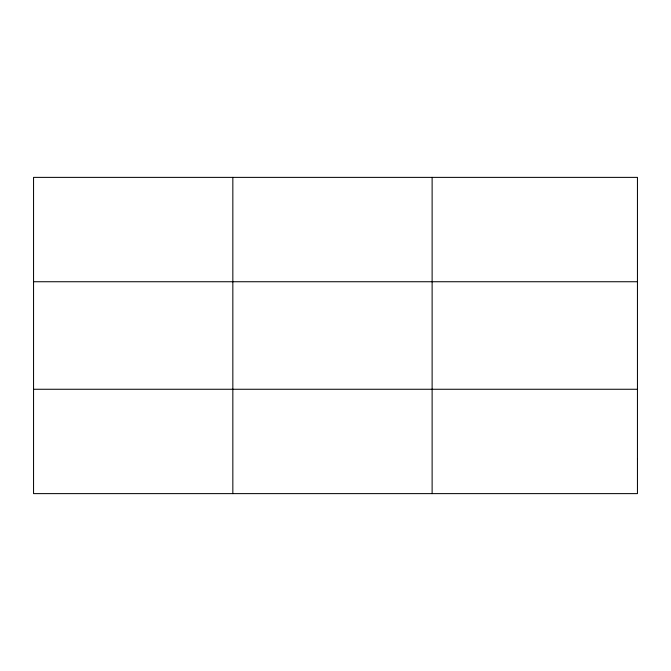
<?xml version="1.0" encoding="UTF-8"?>
<svg xmlns="http://www.w3.org/2000/svg" width="671" height="671" viewBox="0 0 671 671"><rect width="100%" height="100%" fill="white"/><g stroke="black" fill="none" stroke-linecap="round" stroke-linejoin="round"><path stroke-width="1.01" d="M232.837 177.379L232.837 493.621M432.124 177.379L432.124 493.621M33.55 281.736L637.45 281.736M33.55 389.264L637.45 389.264M637.45 458.83L637.45 493.621L33.55 493.621L33.55 177.379L637.45 177.379L637.45 458.83"/></g></svg>
